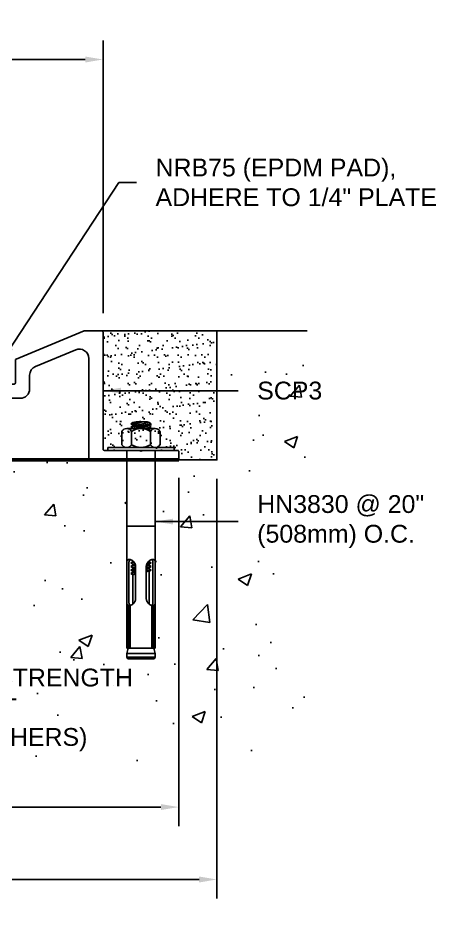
# Model space of a CAD drawing. Header units: inches. Extents: x -2.2 to 60, y -3.8 to 11.
# Drawn here: x 23.72 to 29.22, y -1.91 to 10 of the extents above; entities that cross this region are included whole.
import ezdxf

# ---------------------------------------------------------------- set-up
doc = ezdxf.new("R2010")
doc.units = ezdxf.units.IN
doc.header["$LTSCALE"] = 0.25
doc.header["$MEASUREMENT"] = 0
for name, color, linetype in [('Anchors', 4, 'Continuous'), ('Conditions', 1, 'Continuous'), ('Dimensions', 3, 'Continuous'), ('Fillers', 2, 'Continuous'), ('Metals', 7, 'Continuous'), ('Text', 2, 'Continuous')]:
    doc.layers.add(name, color=color, linetype=linetype)
doc.styles.add('ARIAL', font='arial.ttf')
doc.dimstyles.new('ARIAL', dxfattribs={"dimscale": 2, "dimtxt": 0.1175, "dimasz": 0.1175, "dimexe": 0.125, "dimexo": 0.125, "dimgap": 0.125, "dimtad": 0, "dimtih": 1, "dimtoh": 1, "dimdec": 4, "dimzin": 0, "dimdsep": 46, "dimlunit": 4, "dimtxsty": 'ARIAL', "dimcen": 0.09, "dimadec": 0, "dimazin": 0, "dimtfac": 1, "dimtdec": 4, "dimtofl": 0, "dimtmove": 0, "dimatfit": 3, "dimfxl": 0, "dimfrac": 2, "dimtolj": 1, "dimtzin": 0, "dimarcsym": 0})

# ---------------------------------------------------------------- blocks, each defined once
blk = doc.blocks.new('*D0')
at = {"layer": 'Defpoints', "color": 0}
for p in [(24.836, 9.453), (3.525, 5.857), (24.836, 5.857)]:
    blk.add_point(p, dxfattribs=at)
at = {"layer": 'Dimensions', "color": 0, "lineweight": -2}
for p, q in [((3.525, 6.107), (3.525, 9.703)), ((24.836, 6.107), (24.836, 9.703)), ((3.76, 9.453), (13.264, 9.453)), ((24.601, 9.453), (15.097, 9.453))]:
    blk.add_line(p, q, dxfattribs=at)
at = {"layer": 'Dimensions', "color": 0}
for points in [[(3.76, 9.492), (3.76, 9.413), (3.525, 9.453)], [(24.601, 9.492), (24.601, 9.413), (24.836, 9.453)]]:
    blk.add_solid(points, dxfattribs=at)
at = {"layer": 'Dimensions', "color": 0, "insert": (14.181, 9.453), "char_height": 0.235, "attachment_point": 5, "style": 'ARIAL'}
blk.add_mtext('\\A1;1\'-9 5/16"\\P [541mm]', dxfattribs=at)
blk = doc.blocks.new('*D4')
at = {"layer": 'Defpoints', "color": 0}
for p in [(25.835, 4.187), (18.179, 0.202), (25.835, -0.407)]:
    blk.add_point(p, dxfattribs=at)
at = {"layer": 'Dimensions', "color": 0, "lineweight": -2}
for p, q in [((25.835, 3.937), (25.835, -0.657)), ((18.179, -0.048), (18.179, -0.657)), ((18.414, -0.407), (21.333, -0.407)), ((25.6, -0.407), (23.18, -0.407))]:
    blk.add_line(p, q, dxfattribs=at)
at = {"layer": 'Dimensions', "color": 0}
for points in [[(18.414, -0.368), (18.414, -0.446), (18.179, -0.407)], [(25.6, -0.368), (25.6, -0.446), (25.835, -0.407)]]:
    blk.add_solid(points, dxfattribs=at)
at = {"layer": 'Dimensions', "color": 0, "insert": (22.257, -0.407), "char_height": 0.235, "attachment_point": 5, "style": 'ARIAL'}
blk.add_mtext('\\A1;7 5/8"\\P [194mm]', dxfattribs=at)
blk = doc.blocks.new('SCP3')
at = {"layer": 'Metals', "linetype": 'Continuous', "flags": 128}
blk.add_lwpolyline([(-4.02, 0.121), (-4.015, 0.125), (-3.545, 0.125, 0.414214), (-3.53, 0.14), (-3.53, 1.685, -0.414214), (-3.515, 1.7), (-3.28, 1.7), (-2.384, 1.329, -0.303347), (-2.375, 1.315), (-2.375, 1.015, 0.414214), (-2.36, 1), (-1.579, 1), (-1.477, 0.941, -0.57735), (-1.477, 0.927), (-1.496, 0.916, 0.267949), (-1.5, 0.909), (-1.5, 0.906, 0.165641), (-1.497, 0.902), (-1.477, 0.891, -0.57735), (-1.477, 0.877), (-1.496, 0.866, 0.267949), (-1.5, 0.859), (-1.5, 0.856, 0.165641), (-1.497, 0.852), (-1.477, 0.841, -0.57735), (-1.477, 0.827), (-1.496, 0.816, 0.267949), (-1.5, 0.809), (-1.5, 0.806, 0.165641), (-1.497, 0.802), (-1.477, 0.791, -0.57735), (-1.477, 0.777), (-1.496, 0.766, 0.267949), (-1.5, 0.759), (-1.5, 0.756, 0.165641), (-1.497, 0.752), (-1.477, 0.741, -0.57735), (-1.477, 0.727), (-1.496, 0.716, 0.267949), (-1.5, 0.709), (-1.5, 0.706, 0.165641), (-1.497, 0.702), (-1.477, 0.691, -0.57735), (-1.477, 0.677), (-1.496, 0.666, 0.267949), (-1.5, 0.659), (-1.5, 0.656, 0.165641), (-1.497, 0.652), (-1.477, 0.641, -0.57735), (-1.477, 0.627), (-1.496, 0.616, 0.267949), (-1.5, 0.609), (-1.5, 0.606, 0.165641), (-1.497, 0.602), (-1.477, 0.591, -0.57735), (-1.477, 0.577), (-1.496, 0.566, 0.267949), (-1.5, 0.559), (-1.5, 0.556, 0.165641), (-1.497, 0.552), (-1.477, 0.541, -0.57735), (-1.477, 0.527), (-1.496, 0.516, 0.267949), (-1.5, 0.509), (-1.5, 0.506, 0.165641), (-1.497, 0.502), (-1.477, 0.491, -0.57735), (-1.477, 0.477), (-1.496, 0.466, 0.267949), (-1.5, 0.459), (-1.5, 0.456, 0.165641), (-1.497, 0.452), (-1.477, 0.441, -0.57735), (-1.477, 0.427), (-1.496, 0.416, 0.267949), (-1.5, 0.409), (-1.5, 0.406, 0.165641), (-1.497, 0.402), (-1.477, 0.391, -0.57735), (-1.477, 0.377), (-1.496, 0.366, 0.267949), (-1.5, 0.359), (-1.5, 0.356, 0.165641), (-1.497, 0.352), (-1.477, 0.341, -0.57735), (-1.477, 0.327), (-1.496, 0.316, 0.267949), (-1.5, 0.309), (-1.5, 0.306, 0.165641), (-1.497, 0.302), (-1.477, 0.291, -0.57735), (-1.477, 0.277), (-1.496, 0.266, 0.267949), (-1.5, 0.259), (-1.5, 0.256, 0.165641), (-1.497, 0.252), (-1.477, 0.241, -0.57735), (-1.477, 0.227), (-1.496, 0.216, 0.36655), (-1.499, 0.206, 0.49287), (-1.485, 0.187), (-1.265, 0.187, 0.414214), (-1.25, 0.202), (-1.25, 0.23, 0.290884), (-1.255, 0.237), (-1.272, 0.246, -0.57735), (-1.274, 0.26), (-1.253, 0.274, 0.57735), (-1.255, 0.287), (-1.272, 0.296, -0.57735), (-1.274, 0.31), (-1.253, 0.324, 0.57735), (-1.255, 0.337), (-1.272, 0.346, -0.57735), (-1.274, 0.36), (-1.253, 0.374, 0.57735), (-1.255, 0.387), (-1.272, 0.396, -0.57735), (-1.274, 0.41), (-1.253, 0.424, 0.57735), (-1.255, 0.437), (-1.272, 0.446, -0.57735), (-1.274, 0.46), (-1.253, 0.474, 0.57735), (-1.255, 0.487), (-1.272, 0.496, -0.57735), (-1.274, 0.51), (-1.253, 0.524, 0.57735), (-1.255, 0.537), (-1.272, 0.546, -0.57735), (-1.274, 0.56), (-1.253, 0.574, 0.57735), (-1.255, 0.587), (-1.272, 0.596, -0.57735), (-1.274, 0.61), (-1.253, 0.624, 0.57735), (-1.255, 0.637), (-1.272, 0.646, -0.57735), (-1.274, 0.66), (-1.253, 0.674, 0.57735), (-1.255, 0.687), (-1.272, 0.696, -0.57735), (-1.274, 0.71), (-1.253, 0.724, 0.57735), (-1.255, 0.737), (-1.272, 0.746, -0.57735), (-1.274, 0.76), (-1.253, 0.774, 0.57735), (-1.255, 0.787), (-1.272, 0.796, -0.57735), (-1.274, 0.81), (-1.253, 0.824, 0.57735), (-1.255, 0.837), (-1.272, 0.846, -0.57735), (-1.274, 0.86), (-1.253, 0.874, 0.57735), (-1.255, 0.887), (-1.272, 0.896, -0.57735), (-1.274, 0.91), (-1.253, 0.924, 0.57735), (-1.255, 0.937), (-1.272, 0.946, -0.57735), (-1.274, 0.96), (-1.219, 0.997, -0.153359), (-1.211, 1), (-0.984, 1, -0.414214), (-0.969, 0.985), (-1, 0.14, 0.414214), (-0.985, 0.125), (-0.515, 0.125), (-0.511, 0.121, 0.414214), (-0.489, 0.121), (-0.485, 0.125), (-0.015, 0.125, -0.414214), (0, 0.11), (0, 0.015, -0.414214), (-0.015, 0), (-1.735, 0, -0.414214), (-1.75, 0.015), (-1.75, 0.687, 0.414214), (-1.875, 0.812), (-2.438, 0.812, -0.414214), (-2.563, 0.937), (-2.563, 1.116, 0.303347), (-2.64, 1.232), (-3.17, 1.451, 0.534511), (-3.343, 1.336), (-3.343, 0.015, -0.414214), (-3.358, 0), (-4.515, 0, -0.414214), (-4.53, 0.015), (-4.53, 0.11, -0.414214), (-4.515, 0.125), (-4.045, 0.125), (-4.041, 0.121, 0.414209)], format="xyb", close=True, dxfattribs=at)
blk = doc.blocks.new('HN3830S')
for p, q in [((-0.135, 0.352), (0.017, 0.375)), ((-0.135, 0.352), (-0.108, 0.368)), ((-0.108, 0.368), (0.017, 0.375)), ((0.017, 0.375), (-0.108, 0.335)), ((-0.108, 0.368), (-0.063, 0.375)), ((-0.108, 0.322), (0.108, 0.368)), ((-0.063, 0.375), (0.08, 0.375)), ((0.08, 0.375), (0.108, 0.368)), ((0.135, 0.352), (0.108, 0.368)), ((-0.251, 0.251), (-0.251, 0.074)), ((-0.188, 0.288), (0.188, 0.288)), ((-0.135, 0.352), (-0.108, 0.335)), ((-0.135, 0.305), (0.135, 0.352)), ((-0.135, 0.305), (-0.108, 0.322)), ((-0.135, 0.305), (-0.108, 0.289)), ((-0.125, 0.074), (-0.125, 0.251)), ((0.108, 0.335), (-0.108, 0.289)), ((-0.108, 0.335), (-0.108, 0.322)), ((-0.108, 0.289), (-0.108, 0.288)), ((-0.047, 0.288), (0.108, 0.322)), ((0.036, 0.288), (0.135, 0.305)), ((0.108, 0.289), (0.105, 0.288)), ((0.135, 0.352), (0.108, 0.335)), ((0.108, 0.335), (0.108, 0.322)), ((0.135, 0.305), (0.108, 0.322)), ((0.135, 0.305), (0.108, 0.289)), ((0.108, 0.289), (0.108, 0.288)), ((0.125, 0.074), (0.125, 0.251)), ((0.251, 0.251), (0.251, 0.074)), ((-0.438, 0.037), (0.438, 0.037)), ((-0.438, 0.037), (-0.438, 0)), ((-0.438, 0), (0.438, 0)), ((-0.188, 0.037), (0.188, 0.037)), ((0.438, 0.037), (0.438, 0)), ((-0.188, 0), (-0.188, -2.609)), ((0.187, 0), (0.187, -2.609)), ((-0.188, -1), (0.187, -1)), ((-0.158, -1.471), (-0.158, -2.014)), ((-0.135, -1.484), (-0.108, -1.468)), ((-0.135, -1.484), (-0.089, -1.476)), ((-0.135, -1.484), (-0.108, -1.501)), ((-0.135, -1.531), (-0.108, -1.515)), ((-0.135, -1.531), (-0.071, -1.52)), ((-0.135, -1.531), (-0.108, -1.548)), ((-0.108, -1.457), (-0.108, -1.468)), ((-0.108, -1.468), (-0.098, -1.466)), ((-0.078, -1.494), (-0.108, -1.501)), ((-0.108, -1.501), (-0.108, -1.515)), ((-0.108, -1.515), (-0.073, -1.507)), ((-0.071, -1.54), (-0.108, -1.548)), ((-0.108, -1.548), (-0.108, -1.562)), ((-0.071, -1.524), (-0.071, -1.961)), ((0.07, -1.523), (0.108, -1.515)), ((0.07, -1.524), (0.07, -1.961)), ((0.07, -1.542), (0.135, -1.531)), ((0.07, -1.542), (0.135, -1.531)), ((0.108, -1.548), (0.07, -1.556)), ((0.108, -1.501), (0.072, -1.509)), ((0.078, -1.494), (0.135, -1.484)), ((0.093, -1.471), (0.108, -1.468)), ((0.108, -1.457), (0.108, -1.468)), ((0.135, -1.484), (0.108, -1.468)), ((0.135, -1.484), (0.108, -1.501)), ((0.108, -1.501), (0.108, -1.515)), ((0.135, -1.531), (0.108, -1.515)), ((0.135, -1.531), (0.108, -1.548)), ((0.108, -1.548), (0.108, -1.562)), ((0.157, -1.471), (0.157, -2.014)), ((-0.135, -1.578), (-0.108, -1.562)), ((-0.135, -1.578), (-0.071, -1.567)), ((-0.135, -1.578), (-0.108, -1.595)), ((-0.135, -1.625), (-0.108, -1.608)), ((-0.135, -1.625), (-0.071, -1.614)), ((-0.135, -1.625), (-0.108, -1.641)), ((-0.108, -1.562), (-0.071, -1.553)), ((-0.071, -1.586), (-0.108, -1.595)), ((-0.108, -1.595), (-0.108, -1.608)), ((-0.108, -1.608), (-0.071, -1.6)), ((-0.071, -1.633), (-0.108, -1.641)), ((-0.108, -1.641), (-0.108, -2.028)), ((0.07, -1.57), (0.108, -1.562)), ((0.07, -1.589), (0.135, -1.578)), ((0.108, -1.595), (0.07, -1.603)), ((0.135, -1.578), (0.108, -1.562)), ((0.135, -1.578), (0.108, -1.595)), ((0.108, -1.595), (0.108, -2.028)), ((-0.166, -2.047), (-0.166, -2.609)), ((-0.143, -2.047), (-0.143, -2.609)), ((0.143, -2.047), (0.143, -2.609)), ((0.166, -2.047), (0.166, -2.609)), ((-0.188, -2.68), (-0.168, -2.609)), ((-0.188, -2.609), (0.187, -2.609)), ((0.168, -2.609), (0.187, -2.68)), ((-0.188, -2.68), (0.187, -2.68)), ((-0.188, -2.68), (-0.188, -2.727)), ((-0.188, -2.727), (0.187, -2.727)), ((-0.188, -2.727), (-0.174, -2.75)), ((0.187, -2.727), (0.174, -2.75)), ((0.187, -2.68), (0.187, -2.727)), ((-0.174, -2.75), (0.174, -2.75))]:
    blk.add_line(p, q)
for centre, radius, start, end in [((-0.188, 0.216), 0.0717, 29.0208, 150.9792), ((0, 0.056), 0.231, 57.1911, 122.8089), ((0.188, 0.216), 0.0717, 29.0208, 150.9792), ((-0.188, 0.109), 0.0717, 209.0208, 330.9792), ((0, 0.269), 0.231, 237.1911, 302.8089), ((0.188, 0.109), 0.0717, 209.0208, 330.9792), ((-0.135, -1.471), 0.0524, 168.9394, 180), ((-0.159, -1.466), 0.0276, 135, 168.9394), ((-0.159, -1.466), 0.0276, 101.0606, 135), ((-0.155, -1.49), 0.0524, 76.6123, 101.0606), ((-0.105, -1.471), 0.0524, 168.9394, 180), ((-0.129, -1.466), 0.0276, 135, 168.9394), ((-0.129, -1.466), 0.0276, 110.9085, 135), ((-0.161, -1.516), 0.0783, 59.3028, 76.6123), ((-0.179, -1.547), 0.114, 45, 59.3028), ((-0.179, -1.547), 0.114, 30.6972, 45), ((-0.148, -1.528), 0.0783, 13.3877, 30.6972), ((-0.123, -1.522), 0.0524, 358.2993, 13.3877), ((0.123, -1.522), 0.0524, 166.6123, 181.7007), ((0.148, -1.528), 0.0783, 149.3028, 166.6123), ((0.179, -1.547), 0.114, 135, 149.3028), ((0.179, -1.547), 0.114, 120.6972, 135), ((0.161, -1.516), 0.0783, 103.3877, 120.6972), ((0.129, -1.466), 0.0276, 45, 69.0915), ((0.155, -1.49), 0.0524, 78.9394, 103.3877), ((0.129, -1.466), 0.0276, 11.0606, 45), ((0.105, -1.471), 0.0524, 360, 11.0606), ((0.159, -1.466), 0.0276, 45, 78.9394), ((0.159, -1.466), 0.0276, 11.0606, 45), ((0.135, -1.471), 0.0524, 0, 11.0606), ((-0.135, -2.014), 0.0524, 180, 191.0606), ((-0.159, -2.019), 0.0276, 191.0606, 225), ((-0.105, -2.014), 0.0524, 180, 191.0606), ((-0.129, -2.019), 0.0276, 191.0606, 225), ((-0.179, -1.938), 0.114, 300.6972, 315), ((-0.179, -1.938), 0.114, 315, 329.3028), ((-0.148, -1.957), 0.0783, 329.3028, 346.6123), ((-0.123, -1.963), 0.0524, 346.6123, 1.7007), ((0.123, -1.963), 0.0524, 178.2993, 193.3877), ((0.148, -1.957), 0.0783, 193.3877, 210.6972), ((0.179, -1.938), 0.114, 210.6972, 225), ((0.179, -1.938), 0.114, 225, 239.3028), ((0.129, -2.019), 0.0276, 315, 348.9394), ((0.105, -2.014), 0.0524, 348.9394, 0), ((0.159, -2.019), 0.0276, 315, 348.9394), ((0.135, -2.014), 0.0524, 348.9394, 360), ((-0.159, -2.019), 0.0276, 225, 258.9394), ((-0.155, -1.995), 0.0524, 258.9394, 283.3877), ((-0.129, -2.019), 0.0276, 225, 249.0915), ((-0.161, -1.969), 0.0783, 283.3877, 300.6972), ((0.161, -1.969), 0.0783, 239.3028, 256.6123), ((0.129, -2.019), 0.0276, 290.9085, 315), ((0.155, -1.995), 0.0524, 256.6123, 281.0606), ((0.159, -2.019), 0.0276, 281.0606, 315)]:
    blk.add_arc(centre, radius, start, end)
blk = doc.blocks.new('*D23')
at = {"layer": 'Defpoints', "color": 0}
for p in [(26.336, 4.172), (18.181, 0.202), (26.336, -1.362)]:
    blk.add_point(p, dxfattribs=at)
at = {"layer": 'Dimensions', "color": 0, "lineweight": -2}
for p, q in [((26.336, 3.922), (26.336, -1.612)), ((18.181, -0.048), (18.181, -1.612)), ((18.416, -1.362), (21.335, -1.362)), ((26.101, -1.362), (23.182, -1.362))]:
    blk.add_line(p, q, dxfattribs=at)
at = {"layer": 'Dimensions', "color": 0}
for points in [[(18.416, -1.323), (18.416, -1.402), (18.181, -1.362)], [(26.101, -1.323), (26.101, -1.402), (26.336, -1.362)]]:
    blk.add_solid(points, dxfattribs=at)
at = {"layer": 'Dimensions', "color": 0, "insert": (22.258, -1.362), "char_height": 0.235, "attachment_point": 5, "style": 'ARIAL'}
blk.add_mtext('\\A1;8 1/8"\\P [207mm]', dxfattribs=at)

msp = doc.modelspace()

# ---------------------------------------------------------------- hatches: boundary and pattern name
at = {"layer": 'Conditions'}
h = msp.add_hatch(dxfattribs=at)
h.set_pattern_fill('AR-CONC', color=256, scale=0.25, style=0)
h.paths.add_polyline_path([(27.52671, 5.87223), (26.33605, 5.87223), (26.33605, 4.17223), (25.52355, 4.17223), (25.52355, 1.68786), (25.50423, 1.68786), (25.52355, 1.61698), (25.52355, 1.57048), (25.51012, 1.54723), (25.16197, 1.54723), (25.14855, 1.57048), (25.14855, 1.61698), (25.16786, 1.68786), (25.14855, 1.68786), (25.14855, 4.17223), (21.99322, 4.17223), (21.99322, 1.68786), (21.9739, 1.68786), (21.99322, 1.61698), (21.99322, 1.57048), (21.97979, 1.54723), (21.63164, 1.54723), (21.61822, 1.57048), (21.61822, 1.61698), (21.63753, 1.68786), (21.61822, 1.68786), (21.61822, 4.17223), (20.49322, 4.17223), (20.49322, 1.68786), (20.4739, 1.68786), (20.49322, 1.61698), (20.49322, 1.57048), (20.47979, 1.54723), (20.13164, 1.54723), (20.11822, 1.57048), (20.11822, 1.61698), (20.13753, 1.68786), (20.11822, 1.68786), (20.11822, 4.17223), (18.18072, 4.17223), (18.18072, 0.20246), (27.52671, 0.20246)])
h.paths.add_polyline_path([(18.78374, 1.18767), (20.60427, 1.18767), (20.60427, 0.83004), (18.78374, 0.83004)], flags=24)
h.paths.add_polyline_path([(24.4821, 1.28499), (28.56093, 1.28499), (28.56093, 0.46339), (24.4821, 0.46339)], flags=9)
h.paths.add_polyline_path([(26.80942, 3.76926), (29.08713, 3.76926), (29.08713, 2.94751), (26.80942, 2.94751)], flags=9)
h.paths.add_polyline_path([(26.80942, 5.26507), (27.75487, 5.26507), (27.75487, 4.90439), (26.80942, 4.90439)], flags=9)
h = msp.add_hatch(dxfattribs=at)
h.set_pattern_fill('AR-SAND', color=256, scale=0.1, style=0)
h.set_pattern_definition([(37.5, (2.5, 0), (-0.0062993, 0.1926824), [0, -0.152, 0, -0.17, 0, -0.1625]), (7.5, (2.5, 0), (0.1769777, 0.2822146), [0, -0.082, 0, -0.137, 0, -0.0525]), (327.5, (2.377, 0), (0.3114142, 0.0005659), [0, -0.05, 0, -0.18, 0, -0.235]), (317.5, (2.377, 0), (0.3006127, 0.0877676), [0, -0.025, 0, -0.118, 0, -0.135])])
h.paths.add_polyline_path([(26.33605, 5.87223), (24.82105, 5.87223, -0.41421356), (24.83605, 5.85723), (24.83605, 4.31223, 0.41421356), (24.85105, 4.29723), (25.1793, 4.29723), (25.1793, 4.32276, 0.7784635), (25.20083, 4.32625), (25.20662, 4.39246, -0.41056306), (25.2393, 4.42473), (25.30886, 4.42473), (25.3128, 4.37973), (25.3593, 4.37973), (25.36323, 4.42473), (25.4328, 4.42473, -0.41056306), (25.46547, 4.39246), (25.47126, 4.32625, 0.7784635), (25.4928, 4.32276), (25.4928, 4.29723), (25.82105, 4.29723, -0.41421356), (25.83605, 4.28223), (25.83605, 4.18723, -0.41421356), (25.82105, 4.17223), (26.33605, 4.17223)])

# ---------------------------------------------------------------- linework, layer by layer
msp.add_line((26.33605, 5.87223), (24.82105, 5.87223), dxfattribs=at)
msp.add_lwpolyline([(18.18072, 0.20246), (18.18072, 4.17223), (26.33605, 4.17223), (26.33605, 5.87223), (27.52671, 5.87223)], dxfattribs=at)
at = {"layer": 'Fillers', "const_width": 0.05}
msp.add_lwpolyline([(25.83605, 4.17223), (18.18072, 4.17223, -1.0564173), (10.18072, 4.17223), (2.52539, 4.17223)], format="xyb", dxfattribs=at)

# ---------------------------------------------------------------- block references
at = {"xscale": -1}
msp.add_blockref('SCP3', (21.30572, 4.17223), dxfattribs=at)
at = {"layer": 'Anchors'}
msp.add_blockref('HN3830S', (25.33605, 4.29723), dxfattribs=at)

# ---------------------------------------------------------------- texts
at = {"layer": 'Text', "char_height": 0.235, "attachment_point": 4, "style": 'ARIAL'}
for s, insert in [('NRB75 (EPDM PAD),\\PADHERE TO 1/4" PLATE', (25.52788, 7.83049)), ('SCP3', (26.86817, 5.08473)), ('HN3830 @ 20" \\P(508mm) O.C.', (26.86817, 3.35838)), ('HIGH STRENGTH \\PGROUT\\P(BY OTHERS)', (22.51433, 0.87419))]:
    msp.add_mtext(s, dxfattribs=dict(at, insert=insert))

# ---------------------------------------------------------------- dimensions: what is measured, and where the dimension line sits
at = {"layer": 'Dimensions'}
for base, p1, p2, picture, middle in [((24.83605, 9.45262), (3.52539, 5.85723), (24.83605, 5.85723), '*D0', (14.18072, 9.45262)), ((26.33605, -1.36234), (18.18072, 0.20246), (26.33605, 4.17223), '*D23', (22.25838, -1.36234))]:
    dim = msp.add_linear_dim(base=base, p1=p1, p2=p2, dimstyle='ARIAL', override={"dimpost": '\\X'}, dxfattribs=at)
    dim.commit()
    dim.dimension.update_dxf_attribs({"geometry": picture, "text_midpoint": middle, "dimtype": 160})
dim = msp.add_linear_dim(base=(25.83464, -0.40703), p1=(18.17931, 0.20246), p2=(25.83464, 4.18723), angle=180, dimstyle='ARIAL', override={"dimpost": '\\X'}, dxfattribs=at)
dim.commit()
dim.dimension.update_dxf_attribs({"geometry": '*D4', "text_midpoint": (22.25698, -0.40703), "dimtype": 160})

# ---------------------------------------------------------------- leaders
at = {"layer": 'Text', "annotation_type": 0, "has_hookline": 1, "hookline_direction": 0}
for points, override, text_width in [([(23.48867, 5.45517), (25.04288, 7.83049), (25.27788, 7.83049)], {"dimgap": 0.125, "dimtad": 0}, 3.69299), ([(24.83605, 5.08473), (26.61817, 5.08473)], {"dimgap": 0.125, "dimtad": 0}, 0.82795), ([(21.06799, 4.8197), (22.02933, 0.87419), (22.26433, 0.87419)], {"dimgap": 0.125, "dimtad": 0, "dimldrblk": 'Dot'}, 2.66483), ([(25.52355, 3.35838), (26.61817, 3.35838)], {"dimgap": 0.125, "dimtad": 0}, 2.1602)]:
    msp.add_leader(points, dimstyle='ARIAL', override=override, dxfattribs=dict(at, text_width=text_width))

doc.saveas('drawing.dxf')
